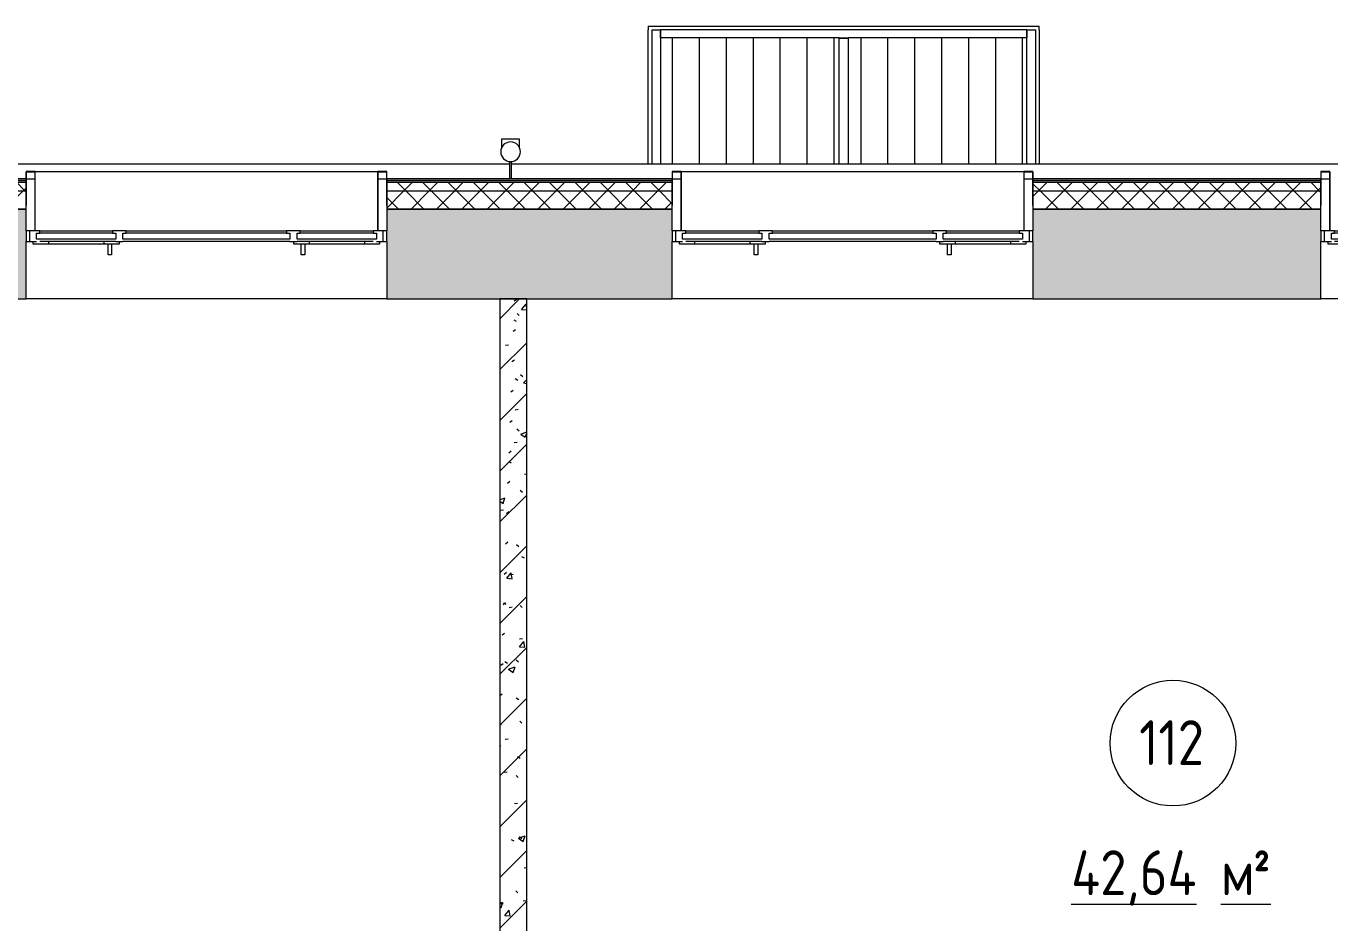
# Model space of a CAD drawing. Header units: millimetres. Extents: x -515342 to 330399, y -224905 to 507333.
# Drawn here: x -359553 to -352287, y -23669 to -18674 of the extents above; entities that cross this region are included whole.
import ezdxf

# ---------------------------------------------------------------- set-up
doc = ezdxf.new("R2010")
doc.units = ezdxf.units.MM
doc.layers.get('0').update_dxf_attribs({"lineweight": 0})
for name, color, linetype, lineweight in [('_ Окна', 7, 'Continuous', 0), ('Витраж', 7, 'Continuous', 0), ('Марки помещений', 7, 'Continuous', 0), ('Обобщенные модели', 7, 'Continuous', 0), ('Ограждение', 7, 'Continuous', 0), ('Окна', 7, 'Continuous', 0), ('Панели витража', 7, 'Continuous', 0), ('Стены внутренние', 7, 'Continuous', 0), ('Стены наружные', 7, 'Continuous', 0), ('Стены несущие', 7, 'Continuous', 0), ('Стены отделка', 7, 'Continuous', 0), ('Стены перегородки', 7, 'Continuous', 0), ('Стены штриховка', 7, 'Continuous', 0)]:
    doc.layers.add(name, color=color, linetype=linetype, lineweight=lineweight)
doc.styles.add('GOST Common_1', font='', dxfattribs={"width": 0.9, "height": 250})
doc.styles.add('GOST Common_2', font='', dxfattribs={"width": 0.9, "height": 250})
doc.styles.get('GOST Common_1').set_extended_font_data('GOST Common')
doc.styles.get('GOST Common_2').set_extended_font_data('GOST Common')
pattern_1 = [(45, (0, 0), (-70.71068, 70.71068), []), (135, (0, 0), (-70.71068, -70.71068), [])]
pattern_2 = [(90, (0, 1454.19), (-150, 9e-15), [])]

# ---------------------------------------------------------------- blocks, each defined once
blk = doc.blocks.new('Окно_ПВХ_3Створки_1Фрамуга-верх - АР_Окно_ОП_1820_h_х1970_3ст2фр-в-9696728-О_АР_П_1_0_000_План 1 этажа')
at = {"layer": '_ Окна'}
for p, q in [((-929, 130), (-1005, 130)), ((-1005, 130), (-1005, 70)), ((-985, 70), (-985, 130)), ((-947, 84), (-947, 116)), ((-947, 116), (-929, 116)), ((-505, 84), (-947, 84)), ((-929, 116), (-929, 130)), ((-523, 116), (-929, 116)), ((-447, 130), (-523, 130)), ((-523, 130), (-523, 116)), ((-523, 116), (-505, 116)), ((-505, 116), (-505, 84)), ((-465, 84), (-465, 116)), ((-465, 116), (-447, 116)), ((465, 84), (-465, 84)), ((-447, 116), (-447, 130)), ((447, 116), (-447, 116)), ((523, 130), (447, 130)), ((447, 130), (447, 116)), ((447, 116), (465, 116)), ((465, 116), (465, 84)), ((505, 84), (505, 116)), ((505, 116), (523, 116)), ((947, 84), (505, 84)), ((523, 116), (523, 130)), ((929, 116), (523, 116)), ((929, 130), (929, 116)), ((1005, 130), (929, 130)), ((929, 116), (947, 116)), ((947, 116), (947, 84)), ((985, 70), (985, 130)), ((1005, 70), (1005, 130)), ((-1005, 70), (-947, 70)), ((-965, 56), (-965, 70)), ((-880, 56), (-965, 56)), ((-880, 70), (-880, 56)), ((-572, 70), (-572, 56)), ((-487, 56), (-572, 56)), ((-505, 70), (-465, 70)), ((-487, 70), (-487, 56)), ((465, 70), (505, 70)), ((487, 56), (487, 70)), ((572, 56), (487, 56)), ((572, 70), (572, 56)), ((880, 70), (880, 56)), ((965, 56), (880, 56)), ((947, 70), (1005, 70)), ((965, 70), (965, 56))]:
    blk.add_line(p, q, dxfattribs=at)
at = {"layer": 'Окна'}
for p, q in [((-929, 130), (-523, 130)), ((-447, 130), (447, 130)), ((523, 130), (929, 130)), ((-505, 70), (-929, 70)), ((-572, 56), (-880, 56)), ((-548.5, -4), (-548.5, 56)), ((-528.5, 56), (-528.5, -4)), ((465, 70), (-465, 70)), ((929, 70), (505, 70)), ((528.5, -4), (528.5, 56)), ((548.5, 56), (548.5, -4)), ((880, 56), (572, 56)), ((-528.5, -4), (-548.5, -4)), ((548.5, -4), (528.5, -4))]:
    blk.add_line(p, q, dxfattribs=at)
blk = doc.blocks.new('Прямоугольный импост - АР_Откос_Металлический_50х330 Белый Левый-9898761-О_АР_П_1_0_000_План 1 этажа')
at = {"layer": 'Витраж'}
blk.add_line((8064.1, 16115), (9974.1, 16115), dxfattribs=at)
blk = doc.blocks.new('Прямоугольный импост - АР_Откос_Металлический_50х330 Белый Правый-9899492-О_АР_П_1_0_000_План 1 этажа')
at = {"layer": 'Витраж', "lineweight": 18}
for p, q in [((-50, -290), (-50, 40)), ((-50, 40), (0, 40)), ((-1, 39), (-49, 39)), ((-49, 39), (-49, -290)), ((-1, -150), (-1, 39)), ((0, 40), (0, -150)), ((0, -150), (-1, -150))]:
    blk.add_line(p, q, dxfattribs=at)
blk = doc.blocks.new('Прямоугольный импост - АР_Откос_Металлический_50х330 Белый Левый-9898760-О_АР_П_1_0_000_План 1 этажа')
at = {"layer": 'Витраж', "lineweight": 18}
for p, q in [((0, 40), (-50, 40)), ((-50, 40), (-50, -290)), ((-49, -290), (-49, 39)), ((-49, 39), (-1, 39)), ((-1, 39), (-1, -150)), ((0, -150), (0, 40)), ((-1, -150), (0, -150))]:
    blk.add_line(p, q, dxfattribs=at)
blk = doc.blocks.new('Прямоугольный импост - АР_Откос_Металлический_50х330 Коричневый Левый-9899774-О_АР_П_1_0_000_План 1 этажа')
at = {"layer": 'Витраж'}
blk.add_line((4449.2, 16115), (6359.2, 16115), dxfattribs=at)
blk = doc.blocks.new('Прямоугольный импост - АР_Откос_Металлический_50х330 Коричневый Правый-9899919-О_АР_П_1_0_000_План 1 этажа')
at = {"layer": 'Витраж', "lineweight": 18}
for p, q in [((-50, -290), (-50, 40)), ((-50, 40), (0, 40)), ((-1, 39), (-49, 39)), ((-49, 39), (-49, -290)), ((-1, -150), (-1, 39)), ((0, 40), (0, -150)), ((0, -150), (-1, -150))]:
    blk.add_line(p, q, dxfattribs=at)
blk = doc.blocks.new('Прямоугольный импост - АР_Откос_Металлический_50х330 Коричневый Левый-9899773-О_АР_П_1_0_000_План 1 этажа')
at = {"layer": 'Витраж', "lineweight": 18}
for p, q in [((0, 40), (-50, 40)), ((-50, 40), (-50, -290)), ((-49, -290), (-49, 39)), ((-49, 39), (-1, 39)), ((-1, 39), (-1, -150)), ((0, -150), (0, 40)), ((-1, -150), (0, -150))]:
    blk.add_line(p, q, dxfattribs=at)
blk = doc.blocks.new('Влж_Водосточная труба_Хомут - Хомут-9753428-О_АР_П_1_0_000_План 1 этажа')
at = {"layer": 'Обобщенные модели'}
for p, q in [((61040, 2304.9), (61040, 2209.7)), ((61040, 2304.9), (61050, 2304.9)), ((61050, 2209.7), (61050, 2304.9))]:
    blk.add_line(p, q, dxfattribs=at)
for start, end in [(0, 180), (180, 360)]:
    blk.add_arc((61045, 2154.9), 55, start, end, dxfattribs=at)
blk.add_open_spline([(61050, 2209.7), (61050, 2209.7), (61049.9, 2209.7), (61049.7, 2209.7), (61049.3, 2209.8), (61048.9, 2209.8), (61048.2, 2209.8), (61047.5, 2209.9), (61046.7, 2209.9), (61045.8, 2209.9), (61045, 2209.9), (61044.2, 2209.9), (61043.5, 2209.9), (61042.7, 2209.9), (61041.8, 2209.8), (61041, 2209.8), (61040.2, 2209.7), (61040, 2209.7), (61040, 2209.7)], degree=3, knots=[0, 0, 0, 0, 0.055556, 0.111111, 0.166667, 0.222222, 0.277778, 0.333333, 0.388889, 0.444444, 0.513889, 0.548611, 0.583333, 0.652778, 0.722222, 0.791667, 0.861111, 1, 1, 1, 1], dxfattribs=at)
blk = doc.blocks.new('ASVP_ОМ_Водосточная труба_Слив - Слив-9747398-О_АР_П_1_0_000_План 1 этажа')
at = {"layer": 'Обобщенные модели'}
for p, q in [((21.8, 50), (70, 50)), ((70, -50), (21.8, -50))]:
    blk.add_line(p, q, dxfattribs=at)
at = {"layer": 'Обобщенные модели', "flags": 128}
blk.add_lwpolyline([(70, 50), (70, 48.5), (70, 44.3), (70, 37.4), (70, 28.4), (70, 17.7), (70, 6), (70, -6), (70, -17.7), (70, -28.4), (70, -37.4), (70, -44.3), (70, -48.5), (70, -50)], dxfattribs=at)
blk = doc.blocks.new('Ограждение - Ограждение-10023331-О_АР_П_1_0_000_План 1 этажа')
at = {"layer": 'Ограждение'}
for p, q in [((7205, 16157), (17895, 16157)), ((17905, 16157), (39995, 16157))]:
    blk.add_line(p, q, dxfattribs=at)
blk = doc.blocks.new('Системная панель - АР_ПанельВитража_Монолитный поликарбонат 6мм-V149-О_АР_П_1_0_000_План 1 этажа')
at = {"layer": 'Панели витража'}
h = blk.add_hatch(dxfattribs=at)
h.set_pattern_fill('FP_65', color=256, style=0, pattern_type=2)
h.set_pattern_definition(pattern_2)
h.paths.add_polyline_path([(19781.4, 16157), (20776.4, 16157), (20776.4, 16859), (19781.4, 16859)])
for p, q in [((20776.4, 16859), (19781.4, 16859)), ((19781.4, 16859), (19781.4, 16157)), ((20776.4, 16157), (20776.4, 16859))]:
    blk.add_line(p, q, dxfattribs=at)
blk = doc.blocks.new('Прямоугольный импост - АР_Импост_50х50 _труба_-10238076-О_АР_П_1_0_000_План 1 этажа')
at = {"layer": 'Витраж'}
for p, q in [((18736.4, 16859), (18736.4, 16905)), ((19756.4, 16905), (18736.4, 16905)), ((19756.4, 16857.4), (19731.4, 16857.4))]:
    blk.add_line(p, q, dxfattribs=at)
blk = doc.blocks.new('Прямоугольный импост - АР_Импост_50х50 _труба_-10238183-О_АР_П_1_0_000_План 1 этажа')
at = {"layer": 'Витраж'}
for p, q in [((20776.4, 16905), (20826.4, 16905)), ((20776.4, 16859), (20776.4, 16905)), ((20826.4, 16157), (20826.4, 16905))]:
    blk.add_line(p, q, dxfattribs=at)
blk = doc.blocks.new('Прямоугольный импост - АР_Импост_50х50 _труба_-10238184-О_АР_П_1_0_000_План 1 этажа')
at = {"layer": 'Витраж'}
for p, q in [((18686.4, 16905), (18736.4, 16905)), ((18686.4, 16905), (18686.4, 16157)), ((18736.4, 16905), (18736.4, 16859))]:
    blk.add_line(p, q, dxfattribs=at)
blk = doc.blocks.new('Системная панель - АР_ПанельВитража_Монолитный поликарбонат 6мм-V150-О_АР_П_1_0_000_План 1 этажа')
at = {"layer": 'Панели витража'}
h = blk.add_hatch(dxfattribs=at)
h.set_pattern_fill('FP_65', color=256, style=0, pattern_type=2)
h.set_pattern_definition(pattern_2)
h.paths.add_polyline_path([(19731.4, 16157), (19731.4, 16859), (18736.4, 16859), (18736.4, 16157)])
for p, q in [((19731.4, 16859), (18736.4, 16859)), ((18736.4, 16859), (18736.4, 16157)), ((19731.4, 16157), (19731.4, 16859))]:
    blk.add_line(p, q, dxfattribs=at)
blk = doc.blocks.new('Прямоугольный импост - АР_Импост_50х50 _труба_-10238080-О_АР_П_1_0_000_План 1 этажа')
at = {"layer": 'Витраж'}
for p, q in [((20776.4, 16905), (19756.4, 16905)), ((19781.4, 16857.4), (19756.4, 16857.4)), ((20776.4, 16905), (20776.4, 16859))]:
    blk.add_line(p, q, dxfattribs=at)
blk = doc.blocks.new('Прямоугольный импост - АР_Импост_50х50 _труба_-10238181-О_АР_П_1_0_000_План 1 этажа')
at = {"layer": 'Витраж'}
blk.add_line((19731.4, 16857.4), (19781.4, 16857.4), dxfattribs=at)
blk = doc.blocks.new('СД_Люблино_Фасады_rvt-1-О_АР_П_1_0_000_План 1 этажа')
at = {"layer": 'Стены внутренние'}
h = blk.add_hatch(dxfattribs=at)
h.set_pattern_fill('FP_1', color=256, style=0, pattern_type=2)
h.set_pattern_definition([(45, (0, 0), (-224.5064, 224.5064), []), (45, (224.5, 0), (-224.5064, 224.5064), [396.875, -79.375, 3.353, -76.022])])
h.paths.add_polyline_path([(95008.7, 15405), (95268.9, 15405), (95268.9, 15905), (93672.7, 15905), (93672.7, 15405), (94120.4, 15405)])
h.paths.add_polyline_path([(101935, 15405), (101935, 15905), (97278.9, 15905), (97278.9, 15405), (101435, 15405)])
h.paths.add_polyline_path([(91662.7, 15405), (91662.7, 15905), (90062.5, 15905), (90062.5, 15405), (91455.3, 15405)])
h.paths.add_polyline_path([(88052.5, 15405), (88052.5, 15905), (86472.6, 15905), (86472.6, 15405), (87902, 15405)])
h.paths.add_polyline_path([(83460.2, 15405), (84462.6, 15405), (84462.6, 15905), (82935.3, 15905), (82935.3, 15405)])
h.paths.add_polyline_path([(80925.3, 15405), (80925.3, 15905), (79340.3, 15905), (79340.3, 15405), (80795.2, 15405)])
h.paths.add_polyline_path([(72144.8, 15405), (73729.7, 15405), (73729.7, 15905), (72144.8, 15905), (72144.8, 15520.8)])
h.paths.add_polyline_path([(70134.8, 15405), (70134.8, 15905), (68493.6, 15905), (68493.6, 15405), (69731.3, 15405)])
h.paths.add_polyline_path([(76353.4, 15405), (77330.3, 15405), (77330.3, 15905), (75739.7, 15905), (75739.7, 15405)])
h.paths.add_polyline_path([(60500.1, 15405), (62868.6, 15405), (62868.6, 15905), (60500.1, 15905), (60500.1, 15725)])
h.paths.add_polyline_path([(64878.6, 15405), (66483.6, 15405), (66483.6, 15905), (64878.6, 15905), (64878.6, 15520.8)])
h.paths.add_polyline_path([(58090.1, 15405), (58090.1, 15905), (56894.2, 15905), (56894.2, 15405), (57698.2, 15405)])
h.paths.add_polyline_path([(51650.9, 15405), (54484.2, 15405), (54484.2, 15905), (51650.9, 15905)])
h.paths.add_polyline_path([(49990.9, 15405), (49990.9, 15905), (47243.8, 15905), (47243.8, 15405), (49703, 15405)])
h.paths.add_polyline_path([(40819.6, 15405), (41213.8, 15405), (41213.8, 15905), (38819.5, 15905), (38819.5, 15405), (39931.2, 15405)])
h.paths.add_polyline_path([(44833.8, 15405), (44833.8, 15905), (43623.8, 15905), (43623.8, 15405), (44430.3, 15405)])
h.paths.add_polyline_path([(36809.5, 15405), (36809.5, 15905), (35219.5, 15905), (35219.5, 15405), (36406, 15405)])
h.paths.add_polyline_path([(29609.5, 15405), (29609.5, 15905), (28023.1, 15905), (28023.1, 15405), (29271.1, 15405)])
h.paths.add_polyline_path([(31619.5, 15405), (33209.5, 15405), (33209.5, 15905), (31619.5, 15905), (31619.5, 15520.8)])
h.paths.add_polyline_path([(17210.3, 15405), (18800.9, 15405), (18800.9, 15905), (17210.3, 15905), (17210.3, 15725)])
h.paths.add_polyline_path([(20810.9, 15405), (22415.8, 15405), (22415.8, 15905), (20810.9, 15905), (20810.9, 15725)])
h.paths.add_polyline_path([(15200.3, 15405), (15200.3, 15905), (13615.3, 15905), (13615.3, 15405), (15057.5, 15405)])
h.paths.add_polyline_path([(24425.8, 15405), (26013.1, 15405), (26013.1, 15905), (24425.8, 15905), (24425.8, 15520.8)])
h.paths.add_polyline_path([(10024.1, 15405), (11605.3, 15405), (11605.3, 15905), (10024.1, 15905), (10024.1, 15725)])
h.paths.add_polyline_path([(6409.2, 15405), (8014.1, 15405), (8014.1, 15905), (6409.2, 15905), (6409.2, 15725)])
h.paths.add_polyline_path([(4399.2, 15405), (4399.2, 15905), (2875, 15905), (2875, 15405), (4397.3, 15405)])
h.paths.add_polyline_path([(1325, 15405), (1325, 15905), (-305, 15905), (-305, 15405), (843.9, 15405)])
at = {"layer": 'Стены наружные'}
h = blk.add_hatch(dxfattribs=at)
h.set_pattern_fill('FP_10', color=256, style=0, pattern_type=2)
h.set_pattern_definition(pattern_1)
h.paths.add_polyline_path([(102085, 16005), (102085, 16055), (97278.9, 16055), (97278.9, 16005), (102035, 16005)])
h.paths.add_polyline_path([(95268.9, 16005), (95268.9, 16055), (93672.7, 16055), (93672.7, 16005), (95008.7, 16005)])
h.paths.add_polyline_path([(83460.2, 16005), (84462.6, 16005), (84462.6, 16055), (82935.3, 16055), (82935.3, 16005)])
h.paths.add_polyline_path([(86472.6, 16005), (88052.5, 16005), (88052.5, 16055), (86472.6, 16055)])
h.paths.add_polyline_path([(80925.3, 16005), (80925.3, 16055), (79340.3, 16055), (79340.3, 16005), (80795.2, 16005)])
h.paths.add_polyline_path([(90062.5, 16005), (91662.7, 16005), (91662.7, 16055), (90062.5, 16055)])
h.paths.add_polyline_path([(77330.3, 16005), (77330.3, 16055), (75739.7, 16055), (75739.7, 16005), (77241.8, 16005)])
h.paths.add_polyline_path([(51650.9, 16005), (54484.2, 16005), (54484.2, 16055), (51650.9, 16055)])
h.paths.add_polyline_path([(70134.8, 16005), (70134.8, 16055), (68493.6, 16055), (68493.6, 16005), (69246.7, 16005)])
h.paths.add_polyline_path([(61251.5, 16005), (62868.6, 16005), (62868.6, 16055), (60500.1, 16055), (60500.1, 16005)])
h.paths.add_polyline_path([(72144.8, 16005), (73729.7, 16005), (73729.7, 16055), (72144.8, 16055)])
h.paths.add_polyline_path([(57698.2, 16005), (58090.1, 16005), (58090.1, 16055), (56894.2, 16055), (56894.2, 16005)])
h.paths.add_polyline_path([(66483.6, 16005), (66483.6, 16055), (64878.6, 16055), (64878.6, 16005), (65693.3, 16005)])
h.paths.add_polyline_path([(49990.9, 16005), (49990.9, 16055), (47243.8, 16055), (47243.8, 16005), (49703, 16005)])
h.paths.add_polyline_path([(36377.8, 16005), (36809.5, 16005), (36809.5, 16055), (35219.5, 16055), (35219.5, 16005), (35489.5, 16005)])
h.paths.add_polyline_path([(39042.9, 16005), (41213.8, 16005), (41213.8, 16055), (38819.5, 16055), (38819.5, 16005)])
h.paths.add_polyline_path([(44373, 16005), (44833.8, 16005), (44833.8, 16055), (43623.8, 16055), (43623.8, 16005)])
h.paths.add_polyline_path([(29271.1, 16005), (29609.5, 16005), (29609.5, 16055), (28023.1, 16055), (28023.1, 16005), (28382.7, 16005)])
h.paths.add_polyline_path([(24425.8, 16005), (26013.1, 16005), (26013.1, 16055), (24425.8, 16055)])
h.paths.add_polyline_path([(33209.5, 16005), (33209.5, 16055), (31619.5, 16055), (31619.5, 16005), (32824.4, 16005)])
h.paths.add_polyline_path([(11605.3, 16005), (11605.3, 16055), (10024.1, 16055), (10024.1, 16005), (11504.1, 16005)])
h.paths.add_polyline_path([(20810.9, 16005), (22415.8, 16005), (22415.8, 16055), (20810.9, 16055)])
h.paths.add_polyline_path([(18610.9, 16005), (18800.9, 16005), (18800.9, 16055), (17210.3, 16055), (17210.3, 16005), (17722.5, 16005)])
h.paths.add_polyline_path([(15200.3, 16005), (15200.3, 16055), (13615.3, 16055), (13615.3, 16005), (15057.5, 16005)])
h.paths.add_polyline_path([(8014.1, 16005), (8014.1, 16055), (6409.2, 16055), (6409.2, 16005), (7950.7, 16005)])
h.paths.add_polyline_path([(397.7, 16005), (397.7, 16055), (-405, 16055), (-405, 16005), (-44.4, 16005)])
h.paths.add_polyline_path([(4399.2, 16005), (4399.2, 16055), (3897.7, 16055), (3897.7, 16005), (4397.3, 16005)])
h = blk.add_hatch(dxfattribs=at)
h.set_pattern_fill('FP_10', color=256, style=0, pattern_type=2)
h.set_pattern_definition(pattern_1)
h.paths.add_polyline_path([(93672.7, 15905), (95268.9, 15905), (95268.9, 16005), (93672.7, 16005)])
h.paths.add_polyline_path([(102035, 15905), (102035, 16005), (97278.9, 16005), (97278.9, 15905), (101935, 15905)])
h.paths.add_polyline_path([(84348.6, 15905), (84462.6, 15905), (84462.6, 16005), (82935.3, 16005), (82935.3, 15905), (83460.2, 15905)])
h.paths.add_polyline_path([(87013.6, 15905), (88052.5, 15905), (88052.5, 16005), (86472.6, 16005), (86472.6, 15905)])
h.paths.add_polyline_path([(90062.5, 15905), (91662.7, 15905), (91662.7, 16005), (90062.5, 16005)])
h.paths.add_polyline_path([(73688.4, 15905), (73729.7, 15905), (73729.7, 16005), (72144.8, 16005), (72144.8, 15905), (72800.1, 15905)])
h.paths.add_polyline_path([(75739.7, 15905), (77330.3, 15905), (77330.3, 16005), (75739.7, 16005)])
h.paths.add_polyline_path([(79340.3, 15905), (80925.3, 15905), (80925.3, 16005), (79340.3, 16005)])
h.paths.add_polyline_path([(69246.7, 15905), (70134.8, 15905), (70134.8, 16005), (68493.6, 16005), (68493.6, 15905)])
h.paths.add_polyline_path([(62868.6, 15905), (62868.6, 16005), (60500.1, 16005), (60500.1, 15905), (62139.9, 15905)])
h.paths.add_polyline_path([(65693.3, 15905), (66483.6, 15905), (66483.6, 16005), (64878.6, 16005), (64878.6, 15905)])
h.paths.add_polyline_path([(52368.1, 15905), (54484.2, 15905), (54484.2, 16005), (51650.9, 16005), (51650.9, 15905)])
h.paths.add_polyline_path([(58090.1, 15905), (58090.1, 16005), (56894.2, 16005), (56894.2, 15905), (57698.2, 15905)])
h.paths.add_polyline_path([(47926.3, 15905), (49990.9, 15905), (49990.9, 16005), (47243.8, 16005), (47243.8, 15905)])
h.paths.add_polyline_path([(43623.8, 15905), (44833.8, 15905), (44833.8, 16005), (43623.8, 16005)])
h.paths.add_polyline_path([(41213.8, 15905), (41213.8, 16005), (38819.5, 16005), (38819.5, 15905), (40819.6, 15905)])
h.paths.add_polyline_path([(31936.1, 15905), (33209.5, 15905), (33209.5, 16005), (31619.5, 16005), (31619.5, 15905)])
h.paths.add_polyline_path([(36809.5, 15905), (36809.5, 16005), (35219.5, 16005), (35219.5, 15905), (36377.8, 15905)])
h.paths.add_polyline_path([(29609.5, 15905), (29609.5, 16005), (28023.1, 16005), (28023.1, 15905), (29271.1, 15905)])
h.paths.add_polyline_path([(26013.1, 15905), (26013.1, 16005), (24425.8, 16005), (24425.8, 15905), (25717.7, 15905)])
h.paths.add_polyline_path([(20810.9, 15905), (22415.8, 15905), (22415.8, 16005), (20810.9, 16005)])
h.paths.add_polyline_path([(18800.9, 15905), (18800.9, 16005), (17210.3, 16005), (17210.3, 15905), (18610.9, 15905)])
h.paths.add_polyline_path([(15057.5, 15905), (15200.3, 15905), (15200.3, 16005), (13615.3, 16005), (13615.3, 15905)])
h.paths.add_polyline_path([(11504.1, 15905), (11605.3, 15905), (11605.3, 16005), (10024.1, 16005), (10024.1, 15905)])
h.paths.add_polyline_path([(8014.1, 15905), (8014.1, 16005), (6409.2, 16005), (6409.2, 15905), (7950.7, 15905)])
h.paths.add_polyline_path([(-44.4, 15905), (397.7, 15905), (397.7, 16005), (-305, 16005), (-305, 15905)])
h.paths.add_polyline_path([(4399.2, 15905), (4399.2, 16005), (3897.7, 16005), (3897.7, 15905), (4397.3, 15905)])
at = {"layer": 'Стены внутренние'}
for p, q in [((18666.4, 16925), (20846.4, 16925)), ((18666.4, 16925), (18666.4, 16905)), ((18666.4, 16157), (18666.4, 16905)), ((20846.4, 16905), (20846.4, 16925)), ((20846.4, 16905), (20846.4, 16157)), ((15201.1, 16075), (15249.4, 16075)), ((17161.2, 16075), (17209.5, 16075)), ((18801.7, 16075), (18850, 16075)), ((20761.8, 16075), (20810.1, 16075)), ((22416.6, 16075), (22465, 16075)), ((17210.3, 15405), (15200.3, 15405)), ((20810.9, 15405), (18800.9, 15405)), ((24425.8, 15405), (22415.8, 15405))]:
    blk.add_line(p, q, dxfattribs=at)
at = {"layer": 'Стены несущие'}
for p, q in [((15200.3, 15905), (13615.3, 15905)), ((13615.3, 15905), (15200.3, 15905)), ((15200.3, 15785), (15200.3, 15905)), ((17210.3, 15905), (17210.3, 15785)), ((18800.9, 15905), (17210.3, 15905)), ((17210.3, 15905), (18800.9, 15905)), ((18800.9, 15785), (18800.9, 15905)), ((20810.9, 15905), (20810.9, 15785)), ((22415.8, 15905), (20810.9, 15905)), ((20810.9, 15905), (22415.8, 15905)), ((22415.8, 15785), (22415.8, 15905)), ((15200.3, 15405), (15200.3, 15725)), ((17210.3, 15725), (17210.3, 15405)), ((18800.9, 15405), (18800.9, 15725)), ((20810.9, 15725), (20810.9, 15405)), ((22415.8, 15405), (22415.8, 15725)), ((13615.3, 15405), (15200.3, 15405)), ((17210.3, 15405), (18800.9, 15405)), ((20810.9, 15405), (22415.8, 15405))]:
    blk.add_line(p, q, dxfattribs=at)
at = {"layer": 'Стены отделка', "lineweight": 9}
for p, q in [((15200.3, 16075), (13615.3, 16075)), ((15200.3, 16065), (15200.3, 16075)), ((15200.3, 16055), (15200.3, 16065)), ((17895.2, 16075), (17210.3, 16075)), ((17210.3, 16075), (17210.3, 16065)), ((17210.3, 16065), (17210.3, 16055)), ((18800.9, 16075), (17904.8, 16075)), ((18800.9, 16065), (18800.9, 16075)), ((18800.9, 16055), (18800.9, 16065)), ((22415.8, 16075), (20810.9, 16075)), ((20810.9, 16075), (20810.9, 16065)), ((20810.9, 16065), (20810.9, 16055)), ((22415.8, 16065), (22415.8, 16075)), ((22415.8, 16055), (22415.8, 16065)), ((15200.3, 16005), (15200.3, 16055)), ((15200.3, 15905), (15200.3, 16005)), ((17210.3, 16055), (17210.3, 16005)), ((17210.3, 16005), (17210.3, 15905)), ((18800.9, 16005), (18800.9, 16055)), ((18800.9, 15905), (18800.9, 16005)), ((20810.9, 16055), (20810.9, 16005)), ((20810.9, 16005), (20810.9, 15905)), ((22415.8, 16005), (22415.8, 16055)), ((22415.8, 15905), (22415.8, 16005))]:
    blk.add_line(p, q, dxfattribs=at)
at = {"layer": 'Стены штриховка'}
for p, q in [((15200.3, 16065), (13615.3, 16065)), ((18800.9, 16065), (17210.3, 16065)), ((22415.8, 16065), (20810.9, 16065)), ((15200.3, 16055), (13615.3, 16055)), ((13615.3, 16055), (15200.3, 16055)), ((15200.3, 16005), (13615.3, 16005)), ((18800.9, 16055), (17210.3, 16055)), ((17210.3, 16055), (18800.9, 16055)), ((18800.9, 16005), (17210.3, 16005)), ((22415.8, 16055), (20810.9, 16055)), ((20810.9, 16055), (22415.8, 16055)), ((22415.8, 16005), (20810.9, 16005))]:
    blk.add_line(p, q, dxfattribs=at)
at = {"layer": 'Витраж', "lineweight": 9}
for name, p in [('Прямоугольный импост - АР_Импост_50х50 _труба_-10238184-О_АР_П_1_0_000_План 1 этажа', (0, 0)), ('Прямоугольный импост - АР_Импост_50х50 _труба_-10238076-О_АР_П_1_0_000_План 1 этажа', (0, 0)), ('Прямоугольный импост - АР_Импост_50х50 _труба_-10238181-О_АР_П_1_0_000_План 1 этажа', (0, 0)), ('Прямоугольный импост - АР_Импост_50х50 _труба_-10238080-О_АР_П_1_0_000_План 1 этажа', (0, 0)), ('Прямоугольный импост - АР_Импост_50х50 _труба_-10238183-О_АР_П_1_0_000_План 1 этажа', (0, 0)), ('Прямоугольный импост - АР_Откос_Металлический_50х330 Белый Левый-9898761-О_АР_П_1_0_000_План 1 этажа', (7186.1, 0)), ('Прямоугольный импост - АР_Откос_Металлический_50х330 Белый Левый-9898760-О_АР_П_1_0_000_План 1 этажа', (17210.3, 16075)), ('Прямоугольный импост - АР_Откос_Металлический_50х330 Коричневый Левый-9899774-О_АР_П_1_0_000_План 1 этажа', (14401.7, 0)), ('Прямоугольный импост - АР_Откос_Металлический_50х330 Коричневый Левый-9899773-О_АР_П_1_0_000_План 1 этажа', (20810.9, 16075))]:
    blk.add_blockref(name, p, dxfattribs=at)
at = {"layer": 'Витраж', "lineweight": 9, "extrusion": (0, 0, -1)}
for name, p in [('Прямоугольный импост - АР_Откос_Металлический_50х330 Белый Правый-9899492-О_АР_П_1_0_000_План 1 этажа', (-15200.3, 16075)), ('Прямоугольный импост - АР_Откос_Металлический_50х330 Коричневый Правый-9899919-О_АР_П_1_0_000_План 1 этажа', (-18800.9, 16075)), ('Прямоугольный импост - АР_Откос_Металлический_50х330 Белый Правый-9899492-О_АР_П_1_0_000_План 1 этажа', (-22415.8, 16075))]:
    blk.add_blockref(name, p, dxfattribs=at)
at = {"layer": 'Обобщенные модели', "lineweight": 9, "rotation": 180}
blk.add_blockref('Влж_Водосточная труба_Хомут - Хомут-9753428-О_АР_П_1_0_000_План 1 этажа', (78945, 18379.9), dxfattribs=at)
at = {"layer": 'Обобщенные модели', "lineweight": 9, "extrusion": (0, 0, -1), "rotation": 89.99999999999952}
blk.add_blockref('ASVP_ОМ_Водосточная труба_Слив - Слив-9747398-О_АР_П_1_0_000_План 1 этажа', (-17900, 16225), dxfattribs=at)
at = {"layer": 'Ограждение', "lineweight": 9}
blk.add_blockref('Ограждение - Ограждение-10023331-О_АР_П_1_0_000_План 1 этажа', (0, 0), dxfattribs=at)
at = {"layer": 'Окна', "lineweight": 9}
for p in [(16205.3, 15655), (19805.9, 15655), (23420.8, 15655)]:
    blk.add_blockref('Окно_ПВХ_3Створки_1Фрамуга-верх - АР_Окно_ОП_1820_h_х1970_3ст2фр-в-9696728-О_АР_П_1_0_000_План 1 этажа', p, dxfattribs=at)
at = {"layer": 'Панели витража', "lineweight": 9}
for name in ['Системная панель - АР_ПанельВитража_Монолитный поликарбонат 6мм-V150-О_АР_П_1_0_000_План 1 этажа', 'Системная панель - АР_ПанельВитража_Монолитный поликарбонат 6мм-V149-О_АР_П_1_0_000_План 1 этажа']:
    blk.add_blockref(name, (0, 0), dxfattribs=at)
blk = doc.blocks.new('ASVP_Марка_Помещение_ДваЗначения - Номер Площадь-685795-О_АР_П_1_0_000_План 1 этажа')
at = {"layer": 'Марки помещений'}
blk.add_circle((0, 0), 3.5, dxfattribs=at)

msp = doc.modelspace()

# ---------------------------------------------------------------- hatches: boundary and pattern name
at = {"layer": 'Стены внутренние'}
h = msp.add_hatch(dxfattribs=at)
h.set_pattern_fill('FP_3', color=256, style=0, pattern_type=2)
h.set_pattern_definition([(45, (-374753.14, -35598.53), (-141.4214, 141.4214), [])])
h.paths.add_polyline_path([(-356913.1427, -26203.5295), (-356763.1427, -26203.5295), (-356763.1427, -20193.5295), (-356913.1427, -20193.5295), (-356913.1427, -26063.7584)])
h = msp.add_hatch(dxfattribs=at)
h.set_pattern_fill('FP_4', color=256, style=0, pattern_type=2)
h.set_pattern_definition([(50, (-374753.14, -35598.53), (364.368, -31.8783), [38.1, -419.1]), (355, (-374753.14, -35598.53), (-70.486, 382.1133), [30.48, -335.28]), (100.451, (-374722.78, -35601.2), (293.885, 350.2334), [32.38, -356.18]), (46.184, (-374753.14, -35496.93), (542.1585, -84.086), [57.15, -628.65]), (96.636, (-374707.96, -35503.94), (474.805, 494.855), [48.57, -534.27]), (351.184, (-374753.14, -35496.93), (474.81, 494.85), [45.72, -502.92]), (21, (-374702.34, -35522.33), (303.2285, -204.5305), [38.1, -419.1]), (326, (-374702.34, -35522.33), (123.604, 368.376), [30.48, -335.28]), (71.451, (-374677.07, -35539.37), (426.834, 163.8427), [32.38, -356.18]), (37.5, (-374753.14, -35598.53), (6.17665, 169.11015), [16.764, -314.452, 16.764, -323.596, -336.55]), (37.5, (-374753.14, -35598.53), (6.17665, 169.11015), [-671.576, 16.764, -319.786]), (7.5, (-374753.14, -35598.53), (133.6389, 200.3615), [16.764, -177.292, 16.764, -306.832, -128.27]), (7.5, (-374753.14, -35598.53), (133.6389, 200.3615), [-517.652, 16.764, -111.506]), (327.5, (-374866.43, -35598.53), (271.1818, -11.4584), [16.764, -110.236, 16.764, -379.476, -525.78]), (327.5, (-374866.43, -35598.53), (271.1818, -11.4584), [-523.24, 16.764, -509.016]), (317.5, (-374917.23, -35598.53), (296.2585, 50.8528), [16.764, -148.336, 16.764, -246.38, -373.38]), (317.5, (-374917.23, -35598.53), (296.2585, 50.8528), [-428.244, 16.764, -356.616])])
h.paths.add_polyline_path([(-356913.1427, -26203.5295), (-356763.1427, -26203.5295), (-356763.1427, -20193.5295), (-356913.1427, -20193.5295), (-356913.1427, -26063.7584)])

# ---------------------------------------------------------------- linework, layer by layer
at = {"layer": 'Стены перегородки'}
for p, q in [((-356763.1427, -20193.5295), (-356913.1427, -20193.5295)), ((-356913.1427, -20193.5295), (-356913.1427, -26203.5295)), ((-356763.1427, -26203.5295), (-356763.1427, -20193.5295))]:
    msp.add_line(p, q, dxfattribs=at)

# ---------------------------------------------------------------- block references
msp.add_blockref('СД_Люблино_Фасады_rvt-1-О_АР_П_1_0_000_План 1 этажа', (-374753.1427, -35598.5295))
at = {"layer": 'Марки помещений', "xscale": 99.99999999999993, "yscale": 99.99999999999993, "zscale": 99.99999999999993}
msp.add_blockref('ASVP_Марка_Помещение_ДваЗначения - Номер Площадь-685795-О_АР_П_1_0_000_План 1 этажа', (-353161.8484, -22667.2478), dxfattribs=at)

# ---------------------------------------------------------------- texts
at = {"layer": 'Марки помещений', "char_height": 250, "attachment_point": 1}
for s, insert, width, style in [('112', (-353350.4057, -22539.5227), 468.987187, 'GOST Common_1'), ('\\L42,64 ', (-353728.8419, -23264.0532), 1010.12625, 'GOST Common_1'), ('\\L\\fGOST Common|b0|i0|c238|p34|;\\W.9;\\L²', (-352716.8106, -23264.0532), 165.949312, 'GOST Common_2'), ('\\L\\fGOST Common|b0|i0|c204|p34|;\\W.9;\\Lм', (-352895.4044, -23264.0532), 216.455625, 'GOST Common_1')]:
    msp.add_mtext(s, dxfattribs=dict(at, insert=insert, width=width, style=style))

doc.saveas('drawing.dxf')
